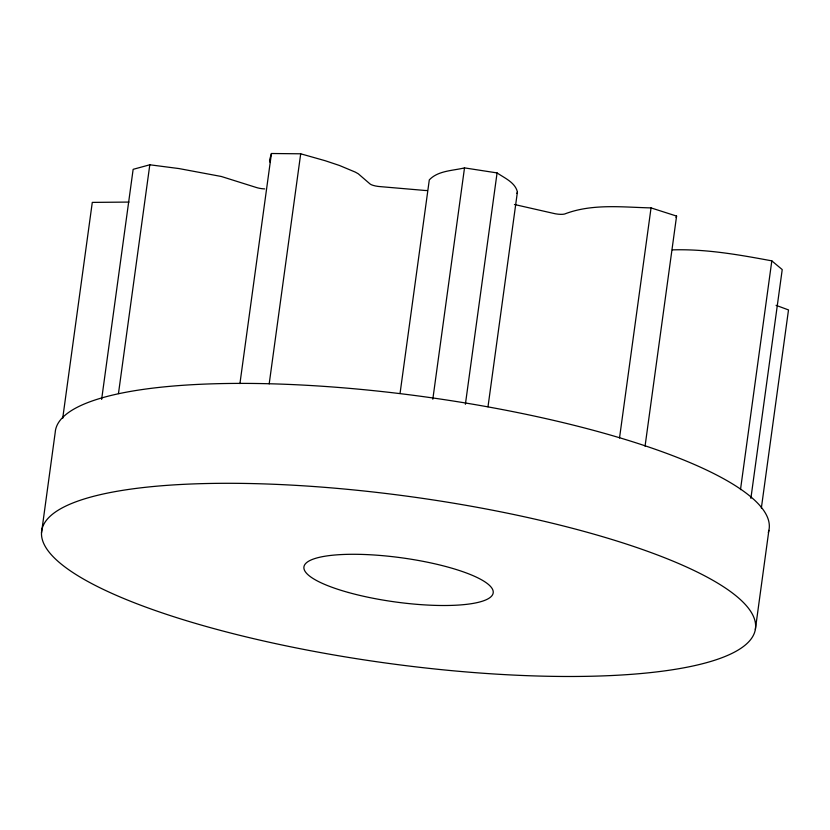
<?xml version="1.0" encoding="UTF-8"?>
<svg xmlns="http://www.w3.org/2000/svg" width="830" height="830" viewBox="0 0 830 830"><rect width="100%" height="100%" fill="white"/><g stroke="black" fill="none" stroke-linecap="round" stroke-linejoin="round"><path stroke-width="1.25" d="M41.5 532.953L55.226 432.306A360.23 84.089 7.8 0 1 428.903 397.404A360.23 84.089 7.8 0 1 768.3 532.487M62.696 418.413L92.286 202.396L128.992 202.074M101.633 399.406L133.142 169.33L149.805 164.786L178.938 168.563L221.299 176.479L256.356 187.497A8.57 2.002 7.8 0 0 264.739 188.908M118.462 393.586L149.805 164.786M239.932 383.585L271.441 153.509L300.699 153.799L325.184 160.719L339.408 165.46L355.282 172.101L358.28 173.792L370.045 183.959A8.57 2.002 7.8 0 0 380.711 186.657L423.103 190.298A8.57 2.002 7.8 0 0 427.284 190.516M269.19 383.875L300.699 153.799M400.06 393.368L429.297 179.903C437.991 170.586 452.817 170.752 464.51 167.888L497.077 172.92C504.505 178.056 515.223 182.413 517.412 192.021L487.999 406.762M432.814 399.24L464.51 167.888M465.391 404.272L497.077 172.92M619.522 437.981L651.042 207.905C622.251 207.22 592.205 203.412 564.618 214.016A8.57 2.002 7.8 0 1 553.029 213.269L514.434 204.491M645.066 446.156L676.585 216.08L651.042 207.905M740.485 489.659L771.817 260.859C739.032 254.758 705.853 248.834 672.362 249.882M750.88 498.374L782.223 269.584L771.817 260.859M761.359 508.043L788.5 309.922L776.071 305.336M755.331 629.545A360.23 84.089 7.8 0 0 232.888 483.309A360.23 84.089 7.8 0 0 207.459 626.826A360.23 84.089 7.8 0 0 755.331 629.545L768.881 530.37M516.955 193.442L517.412 192.021M676.056 217.481L676.585 216.08M271.441 153.509L269.532 160.169L270.207 162.483M348.486 592.506A95.512 22.296 7.8 0 0 493.186 592.89A95.512 22.296 7.8 0 0 354.016 554.284A95.512 22.296 7.8 0 0 348.486 592.506"/></g></svg>
